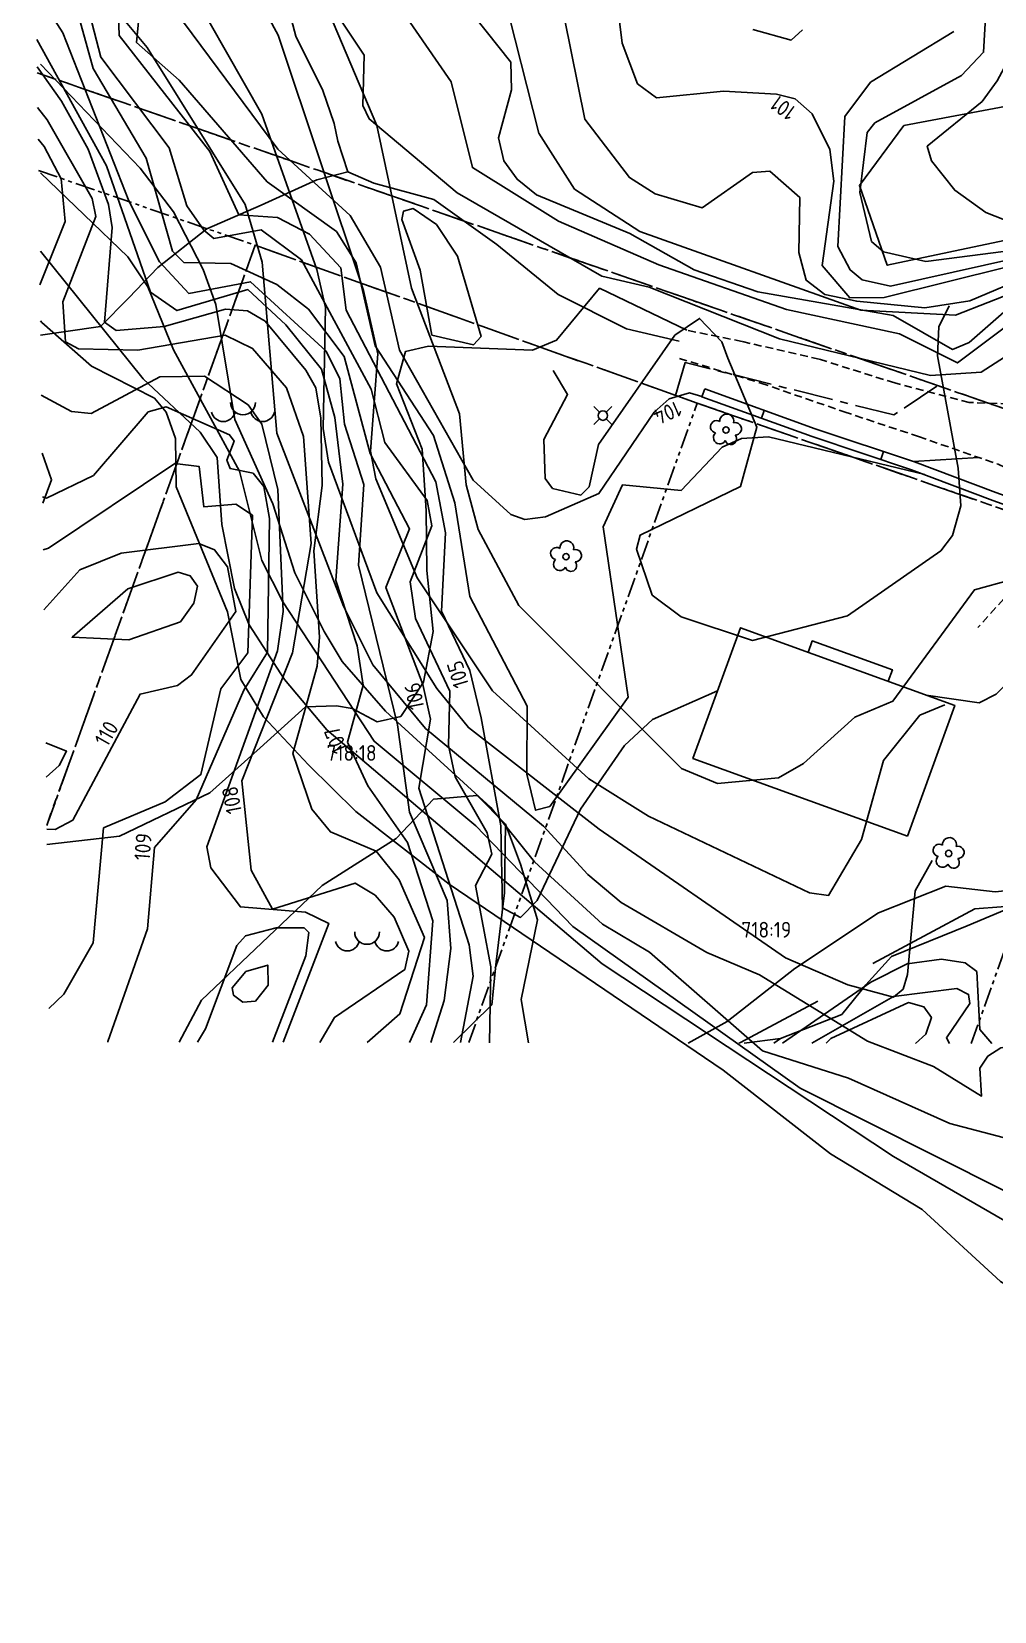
# Model space of a CAD drawing. Header units: metres. Extents: x 148035 to 148980, y 6395313 to 6395676.
# Drawn here: x 148038.4 to 148099.4, y 6395313.3 to 6395413.3 of the extents above; entities that cross this region are included whole.
import ezdxf
from ezdxf.enums import TextEntityAlignment as Align

# ---------------------------------------------------------------- set-up
doc = ezdxf.new("R2010")
doc.units = ezdxf.units.M
for name, pattern in [('CENTERX2', [4, 2.5, -0.5, 0.5, -0.5]), ('DASHED', [0.75, 0.5, -0.25]), ('PHANTOM', [2.5, 1.25, -0.25, 0.25, -0.25, 0.25, -0.25])]:
    doc.linetypes.add(name, pattern=pattern)
for name, color, linetype in [('M-BEF-BELYSNINGSSTOLPE', 4, 'Continuous'), ('M-BEF-MARKLINJE', 4, 'Continuous'), ('M-BEF-MUR', 4, 'Stödmur'), ('M-BEF-NIVÅKURVA-PRIMÄR-0.5M', 250, 'Continuous'), ('M-BEF-NIVÅKURVA-PRIMÄR-1.0M', 250, 'Continuous'), ('M-BEF-STIG', 4, 'Continuous'), ('M-BEF-TRÄD', 4, 'Continuous'), ('M-BEF-VÄGKANT', 13, 'DASHED'), ('M-FASTIGHETSBETECKNING', 3, 'Continuous'), ('M-GR-ANVÄNDNINGSGRÄNS', 4, 'CENTERX2'), ('M-GR-FASTIGHETSGRÄNS', 3, 'PHANTOM'), ('M-GR-TRAKTGRÄNS', 7, 'PHANTOM'), ('M-HUS-YTTER', 3, 'Continuous')]:
    doc.layers.add(name, color=color, linetype=linetype)
doc.styles.add('ISO', font='iso.shx', dxfattribs={"height": 2.5})
doc.linetypes.add('Stödmur', pattern='A,3,[104,sma.shx,S=1,R=0,X=0,Y=0],3', length=6)

# ---------------------------------------------------------------- blocks, each defined once
blk = doc.blocks.new('PRI_M_BERG')
for centre, radius, start, end in [((-1.25, 0.43), 0.765, 192.2902, 347.7098), ((0, 0.87), 0.784, 180, 0), ((1.25, 0.43), 0.765, 192.2902, 347.7098)]:
    blk.add_arc(centre, radius, start, end)
blk = doc.blocks.new('PRI_M_LÖVTRÄD')
blk.add_circle((0, 0), 0.2)
for centre, radius, start, end in [((0.047722, 0.56156), 0.443002, 345.022908, 184.096476), ((-0.601762, 0.206006), 0.384732, 57.341651, 261.23001), ((0.585988, 0.07036), 0.392534, 269.444378, 106.321877), ((-0.395828, -0.476108), 0.401424, 131.233971, 330.911027), ((0.306072, -0.564084), 0.367104, 196.976003, 41.224955)]:
    blk.add_arc(centre, radius, start, end)
blk = doc.blocks.new('PRI_L_BELYS')
for points in [[(-0.21, 0.21, 0), (-0.57, 0.57, 0)], [(0.21, 0.21, 0), (0.57, 0.57, 0)], [(-0.21, -0.21, 0), (-0.57, -0.57, 0)], [(0.21, -0.21, 0), (0.57, -0.57, 0)]]:
    blk.add_polyline3d(points)
blk.add_circle((0, 0), 0.3)

msp = doc.modelspace()

# ---------------------------------------------------------------- linework, layer by layer
at = {"layer": 'M-BEF-MARKLINJE', "lineweight": -3, "flags": 128}
for points in [[(148100.5, 6395408.67), (148093.67, 6395407.39), (148090.85, 6395403.59), (148092.62, 6395398.54), (148107.84, 6395401.75)], [(148039.38, 6395361.83), (148043.97, 6395362.36), (148049.7, 6395365.11), (148052.89, 6395367.97), (148055.77, 6395370.55), (148057.72, 6395370.62), (148058.72, 6395370.45), (148060.3, 6395369.62), (148061.8, 6395369.94), (148063.23, 6395372.13), (148063.85, 6395375.34), (148063.44, 6395379.2), (148063.4, 6395382.98), (148063.15, 6395386.89), (148061.53, 6395391.03), (148062.1, 6395393.08), (148063.56, 6395393.4), (148070.14, 6395393.16), (148071.67, 6395393.79), (148074.39, 6395397.08), (148079.91, 6395394.42)], [(148039.07, 6395386.64), (148039.67, 6395384.95), (148039.11, 6395383.47)], [(148047.76, 6395349.32), (148049.18, 6395351.98), (148056.82, 6395359.24), (148061.51, 6395362.22), (148063.86, 6395364.71), (148066.64, 6395364.95), (148068.43, 6395363.12), (148068.37, 6395358.77), (148067.83, 6395354.4), (148067.56, 6395351.68), (148065.14, 6395349.29)], [(148101.5, 6395349.23), (148101.72, 6395351.13), (148104.69, 6395353.95), (148107.93, 6395358.05), (148107.65, 6395359.17), (148105.05, 6395360.2), (148101.64, 6395358.36), (148097.68, 6395356.68), (148092.89, 6395354.74), (148091.25, 6395352.94), (148089.73, 6395351.07), (148085.85, 6395349.54), (148085.43, 6395349.25)], [(148083.55, 6395349.26), (148085.85, 6395349.54)]]:
    msp.add_lwpolyline(points, dxfattribs=at)
at = {"layer": 'M-BEF-MARKLINJE', "lineweight": -3}
msp.add_lwpolyline([(148068.43, 6395363.12), (148069.39, 6395360.6), (148070.45, 6395357.07), (148069.42, 6395352.02), (148069.89, 6395349.28)], dxfattribs=at)
at = {"layer": 'M-BEF-MUR', "linetype": 'Continuous', "lineweight": -3, "flags": 128}
msp.add_lwpolyline([(148081.05, 6395390.7), (148088.04, 6395388.18), (148094.34, 6395386.09), (148099.49, 6395384.14), (148102.74, 6395382.98), (148102.56, 6395382.47), (148099.3, 6395383.63), (148094.16, 6395385.58), (148087.87, 6395387.68), (148080.87, 6395390.19)], close=True, dxfattribs=at)
for points in [[(148084.82, 6395389.34), (148084.64, 6395388.84)], [(148092.38, 6395386.74), (148092.21, 6395386.23)]]:
    msp.add_lwpolyline(points, dxfattribs=at)
at = {"layer": 'M-BEF-NIVÅKURVA-PRIMÄR-0.5M', "lineweight": -3}
for points in [[(148067.41, 6395349.28), (148067.51, 6395354.1), (148066.53, 6395359.25), (148067.57, 6395361.22), (148067.27, 6395362.57), (148065.25, 6395366.13), (148064.82, 6395368.12), (148064.91, 6395371.56), (148062.73, 6395376.16), (148062.39, 6395378.48), (148063.76, 6395382.02), (148063.47, 6395383.64), (148060.79, 6395387.31), (148059.92, 6395390.68), (148055.51, 6395398.87), (148052.95, 6395400.77), (148049.95, 6395400.23), (148049.33, 6395400.76), (148048.25, 6395402.29), (148047.12, 6395405.97), (148042.79, 6395411.71), (148040.09, 6395422.14)], [(148135.45, 6395377.14), (148134.64, 6395380.7), (148133.8, 6395381.59), (148124.19, 6395387.63), (148122.11, 6395389.61), (148119.58, 6395393.43), (148114.34, 6395398.24), (148104.72, 6395400.83), (148100.53, 6395401.23), (148098.86, 6395401.88), (148096.89, 6395403.29), (148095.42, 6395405.14), (148095.15, 6395406.07), (148098.62, 6395408.91), (148099.58, 6395410.21), (148101.02, 6395412.88), (148102.64, 6395418.6)], [(148094.99, 6395385.27), (148085.09, 6395387.67), (148083.39, 6395387.56), (148082.15, 6395387.02), (148079.57, 6395384.27), (148075.85, 6395384.63), (148074.61, 6395381.97), (148076.21, 6395371.17), (148071.23, 6395364.24), (148070.34, 6395364.01), (148069.78, 6395366.29), (148069.81, 6395370.61), (148066.17, 6395377.56), (148065.23, 6395383.48), (148063.87, 6395387.76), (148060.17, 6395393.43), (148058.97, 6395398.69), (148057.73, 6395400.67), (148053.34, 6395403.82), (148047.75, 6395410.27), (148045.06, 6395412.65), (148045.52, 6395417.5)], [(148124.5, 6395380.91), (148122.03, 6395385.48), (148117.95, 6395390.48), (148109.3, 6395397.1), (148104.2, 6395398.3), (148101.85, 6395397.96), (148097.85, 6395396.29), (148095, 6395395.83), (148090.68, 6395396.25), (148088.67, 6395396.69), (148087.48, 6395397.58), (148087.02, 6395399.35), (148087.07, 6395402.83), (148085.18, 6395404.49), (148084.08, 6395404.42), (148080.89, 6395402.18), (148077.92, 6395403.05), (148076.28, 6395404.09), (148073.46, 6395407.79), (148071.72, 6395416.39)], [(148063.71, 6395349.29), (148064.55, 6395351.96), (148064.97, 6395355.25), (148064.73, 6395358.29), (148062.34, 6395363.88), (148061.59, 6395369.42), (148059.12, 6395379.54), (148059.46, 6395384.65), (148058.23, 6395388.47), (148057.94, 6395391.35), (148057.08, 6395393.09), (148052.27, 6395397.49), (148048.38, 6395396.75), (148046.52, 6395398.76), (148044.57, 6395402.61), (148040.38, 6395413.25), (148038.7, 6395415.92)], [(148119.57, 6395382.61), (148119.12, 6395386.27), (148118.49, 6395387.68), (148113.35, 6395391.71), (148111.95, 6395393.51), (148107.97, 6395396.41), (148105.72, 6395396.86), (148100.85, 6395396.31), (148097.8, 6395393.64), (148096.76, 6395393.2), (148093, 6395395.36), (148084.41, 6395396.86), (148080.39, 6395398.24), (148076.31, 6395400.55), (148070.39, 6395403), (148069.17, 6395403.98), (148068.32, 6395405.15), (148067.98, 6395406.6), (148068.81, 6395409.65), (148068.77, 6395411.4), (148065.65, 6395415.35)], [(148112.4, 6395385.23), (148111.53, 6395389.76), (148109.42, 6395392.79), (148107.61, 6395394.26), (148106.25, 6395394.93), (148104.55, 6395395.09), (148103.23, 6395394.75), (148098.56, 6395391.77), (148095.35, 6395391.56), (148085.79, 6395393.88), (148077.53, 6395397.14), (148074.54, 6395397.85), (148065.38, 6395403.13), (148059.79, 6395407.8), (148059.39, 6395408.66), (148059.47, 6395411.84), (148057.7, 6395414.51)], [(148087.25, 6395413.45), (148086.52, 6395412.8), (148084.1, 6395413.46)], [(148130.35, 6395378.91), (148130.06, 6395380.58), (148129.13, 6395381.56), (148125.63, 6395383.61), (148115.86, 6395393.86), (148112.46, 6395396.62), (148108.57, 6395398.22), (148102.75, 6395399.42), (148092.83, 6395397.22), (148091.03, 6395397.61), (148090.27, 6395398.24), (148089.48, 6395399.73), (148089.94, 6395407.96), (148091.55, 6395410.13), (148096.83, 6395413.34)], [(148059.67, 6395349.3), (148061.74, 6395351.11), (148063.29, 6395355.95), (148061.7, 6395359.6), (148060.24, 6395361.41), (148057.34, 6395362.65), (148056.17, 6395364.07), (148054.95, 6395367.61), (148056.5, 6395373.13), (148056.64, 6395374.97), (148056.29, 6395380.44), (148056.81, 6395384.59), (148056.74, 6395388.85), (148056.41, 6395390.76), (148055.78, 6395391.89), (148053.2, 6395395), (148052.08, 6395395.64), (148050.7, 6395395.75), (148046.81, 6395394.66), (148043.76, 6395394.41), (148043.02, 6395394.93), (148043.51, 6395400.93), (148043.28, 6395402.38), (148041.99, 6395405.88), (148040.3, 6395408.93), (148038.76, 6395411.11)], [(148038.93, 6395397.3), (148040.53, 6395401.3), (148040.29, 6395404), (148039.21, 6395406.05), (148038.82, 6395406.52)], [(148054.35, 6395349.31), (148057.23, 6395356.84), (148055.77, 6395357.56), (148051.64, 6395357.88), (148049.77, 6395360.36), (148049.5, 6395361.7), (148053.98, 6395374.1), (148054.34, 6395376.6), (148054.01, 6395384.33), (148052.99, 6395388.46), (148052.12, 6395389.7), (148049.36, 6395391.51), (148046.54, 6395391.46), (148042.18, 6395389.15), (148040.93, 6395389.27), (148039.02, 6395390.3)], [(148040.46, 6395352.35), (148042.31, 6395355.6), (148042.97, 6395362.89), (148046.88, 6395364.54), (148049.14, 6395366.27), (148050.4, 6395371.71), (148052.1, 6395373.99), (148052.41, 6395382.7), (148051.35, 6395383.39), (148049.33, 6395383.23), (148049.02, 6395385.79), (148047.48, 6395385.98), (148039.48, 6395380.62), (148039.15, 6395380.5)], [(148105.1, 6395351.92), (148105.27, 6395353.56), (148107, 6395357.51), (148106.77, 6395358.58), (148105.34, 6395359.45), (148099.46, 6395358.85), (148096.32, 6395359.19), (148092.07, 6395357.51), (148086.77, 6395353.98)], [(148086.77, 6395353.98), (148082.48, 6395350.62), (148080.01, 6395349.26)], [(148099.25, 6395349.23), (148098.49, 6395350.12), (148098.29, 6395353.79), (148097.56, 6395354.35), (148096.06, 6395354.58), (148093.88, 6395354.28), (148091.58, 6395353.11), (148085.99, 6395349.25)], [(148039.51, 6395351.46), (148040.46, 6395352.35)], [(148094.4, 6395349.24), (148095.06, 6395349.83), (148095.41, 6395350.87), (148094.94, 6395351.56), (148093.96, 6395351.82), (148089.05, 6395349.54), (148088.74, 6395349.25)]]:
    msp.add_lwpolyline(points, dxfattribs=at)
for points in [[(148044.5, 6395378.04), (148040.97, 6395374.97), (148044.57, 6395374.81), (148047.84, 6395375.94), (148048.68, 6395377.13), (148048.92, 6395378.21), (148048.46, 6395378.86), (148047.7, 6395379.1)], [(148051.99, 6395353.8), (148051.11, 6395352.75), (148051.21, 6395352.29), (148051.79, 6395351.85), (148052.59, 6395351.91), (148053.4, 6395352.93), (148053.37, 6395354.2)]]:
    msp.add_lwpolyline(points, close=True, dxfattribs=at)
at = {"layer": 'M-BEF-NIVÅKURVA-PRIMÄR-1.0M', "lineweight": -3}
for points in [[(148080.88, 6395390.23), (148080.08, 6395390.46), (148078.81, 6395390.08), (148077.84, 6395389.22), (148074.35, 6395384.08), (148070.96, 6395382.59), (148069.66, 6395382.43), (148068.76, 6395382.75), (148066.38, 6395384.93), (148061.71, 6395393.16), (148060.52, 6395398.42), (148058.59, 6395401.68), (148054.01, 6395405.89), (148046.94, 6395415.44), (148046.19, 6395417.96), (148045.05, 6395425.45), (148044.38, 6395427.86), (148043.6, 6395429.19), (148041.1, 6395432.52), (148039.83, 6395433.54), (148038.47, 6395434)], [(148065.58, 6395349.29), (148066.39, 6395353.5), (148066.14, 6395355.49), (148062.94, 6395365.4), (148063.69, 6395369.77), (148063.2, 6395371.98), (148060.84, 6395378.11), (148062.35, 6395381.84), (148059.85, 6395386.61), (148058.21, 6395392.76), (148055.95, 6395395.75), (148053.94, 6395397.32), (148051.03, 6395398.64), (148048.06, 6395398.71), (148047.34, 6395399.42), (148045.66, 6395405.32), (148042.31, 6395410.99), (148041.07, 6395415.51), (148038.65, 6395419.74)], [(148096.26, 6395370.68), (148094.69, 6395370.03), (148092.38, 6395367.16), (148090.99, 6395362.16), (148088.9, 6395358.61), (148087.7, 6395358.78), (148077.49, 6395363.64), (148073.72, 6395365.99), (148067.61, 6395371.57), (148062.83, 6395378.74), (148060.21, 6395385), (148059.87, 6395386.76), (148060.34, 6395392.93), (148059.44, 6395396.93), (148054.02, 6395413.12), (148051.13, 6395418.45)], [(148095.46, 6395360.83), (148094.39, 6395358.9), (148093.91, 6395353.61), (148093.63, 6395352.68), (148093.02, 6395352.16), (148090.11, 6395352.95), (148086.17, 6395354.66), (148074.37, 6395362.82), (148066.08, 6395369.25), (148064.08, 6395371.72), (148060.28, 6395377.78), (148057.22, 6395386.06), (148056.88, 6395388.19), (148057.02, 6395395.86), (148056.47, 6395398.26), (148053, 6395408.11), (148047.48, 6395417.79)], [(148132.55, 6395378.15), (148132.27, 6395380.88), (148129.79, 6395382.93), (148124.34, 6395386.44), (148118.31, 6395392.88), (148112.85, 6395397.68), (148104.07, 6395399.94), (148095.07, 6395398.77), (148092.38, 6395399.38), (148091.61, 6395400.05), (148090.89, 6395403.14), (148091.34, 6395406.95), (148091.82, 6395407.55), (148097.33, 6395410.56), (148098.72, 6395412.03), (148099.02, 6395417.14)], [(148102.31, 6395349.35), (148099.81, 6395348.95), (148098.99, 6395348.44), (148098.48, 6395347.66), (148098.59, 6395345.9), (148095.54, 6395347.77), (148091.36, 6395349.39), (148084.52, 6395353.58), (148081.19, 6395354.99), (148075.76, 6395358.17), (148073.65, 6395359.93), (148070.83, 6395363.01), (148063.37, 6395369.19), (148060.02, 6395373.22), (148058.17, 6395376.94), (148053.95, 6395387.89), (148053.01, 6395398.73), (148051.93, 6395402.38), (148045.74, 6395412.32), (148042.36, 6395416.41)], [(148127.31, 6395379.95), (148126.35, 6395382.12), (148119.5, 6395390.01), (148112.69, 6395395.69), (148107.8, 6395398), (148103.38, 6395398.77), (148100.31, 6395398.45), (148092.42, 6395396.5), (148090.24, 6395396.47), (148088.49, 6395398.51), (148089.23, 6395403.87), (148088.98, 6395405.86), (148087.87, 6395408.13), (148086.79, 6395409.07), (148085.6, 6395409.37), (148082.24, 6395409.56), (148078, 6395409.15), (148076.79, 6395410.03), (148075.83, 6395412.61), (148075.29, 6395416.89)], [(148100.44, 6395378.6), (148098.14, 6395377.97), (148092.98, 6395370.92), (148090.56, 6395369.9), (148087.32, 6395366.98), (148085.72, 6395366.07), (148081.86, 6395365.71), (148079.58, 6395366.65), (148069.27, 6395376.99), (148066.7, 6395381.8), (148065.93, 6395384.63), (148065.51, 6395389.13), (148062.48, 6395397.08), (148060.29, 6395407.39), (148056.7, 6395415.88)], [(148122.29, 6395381.67), (148120.38, 6395385.91), (148119.01, 6395387.69), (148109.75, 6395396.29), (148107.73, 6395397.46), (148105.3, 6395397.55), (148101.04, 6395396.98), (148096.94, 6395395.38), (148090.94, 6395395.68), (148076.95, 6395400.68), (148072.8, 6395403.36), (148070.55, 6395406.91), (148068.28, 6395415.84)], [(148081.86, 6395371.57), (148077.75, 6395369.76), (148075.98, 6395368.12), (148073.18, 6395364.08), (148070.43, 6395358.29), (148069.39, 6395357.22), (148068.25, 6395357.82), (148068.14, 6395363.03), (148066.9, 6395369.86), (148066.18, 6395372.86), (148064.38, 6395376.63), (148064.62, 6395381.59), (148064.02, 6395384.81), (148058.34, 6395395.68), (148057.99, 6395398.38), (148056.02, 6395400.51), (148053.98, 6395401.57), (148051.53, 6395401.73), (148049.69, 6395405.74), (148043.96, 6395413.1), (148043.91, 6395414.41)], [(148116, 6395383.82), (148116.81, 6395385.98), (148116.58, 6395388.34), (148113.26, 6395389.92), (148110.92, 6395393.83), (148107.33, 6395395.86), (148103.61, 6395396.35), (148102.06, 6395396.1), (148097.06, 6395392.35), (148093.39, 6395394.18), (148086.24, 6395395.73), (148078.14, 6395398.56), (148071.78, 6395401.33), (148066.34, 6395404.72), (148065, 6395410.16), (148061.98, 6395414.53)], [(148062.34, 6395349.29), (148063.42, 6395351.69), (148063.82, 6395357.01), (148062.22, 6395361.96), (148059.71, 6395365.56), (148058.43, 6395368.32), (148059.41, 6395371.94), (148059.03, 6395374.43), (148057.69, 6395378.57), (148058.13, 6395384.67), (148057.62, 6395388.88), (148056.77, 6395391.96), (148054.52, 6395394.77), (148052.11, 6395396.99), (148047.62, 6395395.66), (148045.94, 6395396.84), (148043.15, 6395404.84), (148038.74, 6395412.84)], [(148108.15, 6395340.18), (148105.24, 6395342.59), (148100.84, 6395343.05), (148096.58, 6395344.17), (148090.17, 6395347.04), (148084.72, 6395348.76), (148077.55, 6395355.02), (148074.58, 6395356.8), (148070.26, 6395360.75), (148067.5, 6395364.18), (148060.82, 6395370.28), (148058.09, 6395373.43), (148056.95, 6395375.33), (148055.08, 6395379.06), (148053.69, 6395383.43), (148051.28, 6395388.76), (148050.09, 6395396.05), (148049.28, 6395398.27), (148047.39, 6395401.91), (148045.28, 6395404.68), (148038.97, 6395411.27)], [(148056.66, 6395349.3), (148057.6, 6395350.89), (148062.05, 6395353.91), (148062.3, 6395355.08), (148061.38, 6395357.24), (148060.17, 6395358.63), (148058.9, 6395359.39), (148053.68, 6395357.75), (148052.32, 6395360.22), (148051.73, 6395365.87), (148054.94, 6395373.98), (148056.12, 6395380.91), (148055.63, 6395387.69), (148054.55, 6395390.76), (148052.41, 6395393.26), (148050.68, 6395394.1), (148045.13, 6395393.15), (148041.37, 6395393.25), (148040.55, 6395393.68), (148040.38, 6395396.22), (148042.48, 6395401.62), (148042.25, 6395402.76), (148039.39, 6395407.74), (148038.79, 6395408.53)], [(148113.48, 6395330.08), (148112.18, 6395331.09), (148109.5, 6395334.98), (148107.36, 6395336.95), (148104.05, 6395338.72), (148100.01, 6395339.93), (148087.09, 6395346.41), (148072.7, 6395356.64), (148066.56, 6395363.02), (148060.11, 6395368.38), (148054.33, 6395377.21), (148052.99, 6395379.84), (148051.58, 6395385.48), (148047.4, 6395393.18), (148045.78, 6395397.17), (148044.51, 6395399.07), (148038.97, 6395404.4)], [(148116.91, 6395321.24), (148112.59, 6395325.93), (148108.6, 6395332.35), (148106.58, 6395334.23), (148093.01, 6395342.07), (148074.56, 6395354.28), (148057.12, 6395369.1), (148054.44, 6395372.29), (148052.19, 6395375.76), (148051.27, 6395378.05), (148050.46, 6395382.12), (148050.16, 6395386.36), (148049.09, 6395387.96), (148045.48, 6395391.34), (148038.97, 6395399.43)], [(148118.97, 6395313.26), (148116.54, 6395315.96), (148113.18, 6395322.16), (148105.82, 6395330.48), (148099.79, 6395334.15), (148094.82, 6395338.72), (148089.03, 6395342.25), (148082.23, 6395347.55), (148064.86, 6395359.32), (148058.94, 6395363.93), (148055.95, 6395366.89), (148053.11, 6395369.92), (148051.66, 6395372.29), (148050.81, 6395376.57), (148047.56, 6395384.5), (148047.53, 6395387.55), (148046.93, 6395389.23), (148046.2, 6395390.11), (148042.21, 6395392.14), (148039.06, 6395394.91), (148038.97, 6395395.01)], [(148096.53, 6395395.97), (148095.88, 6395394.63), (148095.8, 6395392.79), (148097.11, 6395385.67), (148097.28, 6395383.3), (148096.76, 6395381.42), (148096.02, 6395380.45), (148090.09, 6395376.32), (148084.07, 6395374.77), (148079.56, 6395376.26), (148077.73, 6395377.64), (148076.74, 6395380.55), (148076.96, 6395381.44), (148083.31, 6395384.51), (148084.35, 6395388.27), (148082.51, 6395392.65), (148082.13, 6395393.69), (148080.73, 6395395.17), (148079.15, 6395394.1), (148074.32, 6395387.17), (148073.73, 6395384.5), (148073.2, 6395383.98), (148071.41, 6395384.39), (148070.95, 6395385.02), (148070.87, 6395387.49), (148072.36, 6395390.34), (148071.45, 6395391.86)], [(148043.23, 6395349.32), (148043.23, 6395349.35), (148045.75, 6395356.49), (148046.19, 6395361.65), (148048.84, 6395364.66), (148051.85, 6395371.62), (148053.36, 6395374.02), (148053.47, 6395382.5), (148053.12, 6395384.52), (148052.44, 6395385.36), (148050.98, 6395385.65), (148050.78, 6395386.18), (148051.24, 6395387.4), (148050.95, 6395387.79), (148046.94, 6395389.56), (148045.8, 6395389.24), (148042.33, 6395385.22), (148039.36, 6395383.77), (148039.1, 6395383.86)], [(148098.4, 6395386.36), (148094.29, 6395386.1)], [(148039.37, 6395362.82), (148039.9, 6395362.79), (148041.02, 6395363.39), (148045.28, 6395371.37), (148047.65, 6395371.91), (148048.54, 6395372.58), (148051.34, 6395376.59), (148050.83, 6395379.42), (148050, 6395380.5), (148049.01, 6395380.91), (148044.09, 6395380.3), (148041.47, 6395379.23)], [(148041.47, 6395379.23), (148039.19, 6395376.71)], [(148107.72, 6395355.63), (148106.49, 6395360.1), (148105.61, 6395360.66), (148104.35, 6395360.78), (148101.6, 6395359.51), (148100.37, 6395361.68), (148100.48, 6395364.48), (148100.08, 6395366.18), (148101.06, 6395367.7), (148103.99, 6395369.88), (148104.57, 6395371.01), (148103.99, 6395373.47), (148102.97, 6395374.2), (148102.27, 6395374.06), (148099.51, 6395371.36), (148098.43, 6395370.81), (148095.09, 6395371.3)], [(148039.3, 6395368.28), (148040.62, 6395367.75), (148040.15, 6395366.85), (148039.33, 6395366.11)], [(148101.86, 6395349.23), (148101.2, 6395350.32), (148100.91, 6395351.72), (148101.19, 6395354.63), (148105.04, 6395355.7), (148105.17, 6395357.03), (148104.58, 6395357.5), (148101.5, 6395358.01), (148098.16, 6395357.77), (148091.7, 6395354.3)], [(148053.68, 6395349.31), (148055.79, 6395354.79), (148055.98, 6395356.26), (148055.67, 6395356.57), (148053.91, 6395356.57), (148051.95, 6395356.06), (148051.42, 6395355.45), (148049.43, 6395350.17), (148048.92, 6395349.31)], [(148096.55, 6395349.24), (148096.37, 6395349.6), (148097.84, 6395351.77), (148097.77, 6395352.34), (148097.03, 6395352.72), (148093.02, 6395352.22), (148087.84, 6395349.25)], [(148088.21, 6395351.92), (148083.32, 6395349.29), (148083.22, 6395349.26)]]:
    msp.add_lwpolyline(points, dxfattribs=at)
msp.add_lwpolyline([(148065.4, 6395399.12), (148064.05, 6395401.11), (148062.59, 6395402.12), (148061.98, 6395401.97), (148061.87, 6395401.44), (148063.02, 6395398.22), (148063.77, 6395394.11), (148066.41, 6395393.5), (148066.89, 6395394.03)], close=True, dxfattribs=at)
at = {"layer": 'M-BEF-STIG', "lineweight": -3}
for points in [[(148038.41, 6395438.84), (148039.44, 6395438.69), (148040.94, 6395437.97), (148043.32, 6395436.16), (148045.53, 6395435.18), (148048.47, 6395432.82), (148049.57, 6395430.51), (148049.72, 6395428.09), (148050.33, 6395425.66), (148050.22, 6395422.9), (148050.94, 6395421.05), (148053.53, 6395418.79), (148054.12, 6395416.97), (148055.15, 6395413.05), (148056.86, 6395409.6), (148057.57, 6395407.51), (148057.81, 6395406.4), (148058.45, 6395404.46), (148060.1, 6395403.73), (148063.9, 6395402.71), (148067.89, 6395399.84), (148071.76, 6395396.68), (148076.09, 6395394.5), (148079.44, 6395393.73)], [(148058.45, 6395404.46), (148056.48, 6395403.95), (148052.96, 6395402.34), (148049.5, 6395400.85), (148046.4, 6395398.4), (148044.56, 6395396.47), (148042.77, 6395394.66), (148040.57, 6395394.33), (148038.97, 6395394.11)]]:
    msp.add_lwpolyline(points, dxfattribs=at)
at = {"layer": 'M-BEF-VÄGKANT', "lineweight": -3}
for points in [[(148100.32, 6395389.76), (148097.81, 6395389.84), (148093.09, 6395391.08), (148088.31, 6395392.58), (148083.43, 6395393.7), (148079.91, 6395394.42)], [(148079.45, 6395392.63), (148084.61, 6395391.07), (148089.88, 6395389.25), (148094.6, 6395387.68), (148099.64, 6395385.93), (148103.64, 6395384.16)], [(148103.64, 6395384.16), (148102.74, 6395382.98), (148101.62, 6395380.42), (148100.01, 6395377.4), (148098.35, 6395375.58)]]:
    msp.add_lwpolyline(points, dxfattribs=at)
at = {"layer": 'M-GR-ANVÄNDNINGSGRÄNS', "lineweight": -3, "flags": 128}
for points in [[(148183.55, 6395360.44), (148038.76, 6395410.73)], [(148080.58, 6395389.8), (148052.57, 6395399.8), (148039.37, 6395363.05)], [(148079.81, 6395392.37), (148079.21, 6395390.29)], [(148093.03, 6395389.05), (148079.81, 6395392.37)], [(148095.76, 6395390.88), (148093.03, 6395389.05)], [(148080.58, 6395389.8), (148108.92, 6395379.95)]]:
    msp.add_lwpolyline(points, dxfattribs=at)
at = {"layer": 'M-GR-FASTIGHETSGRÄNS', "lineweight": -3}
for points in [[(148183.55, 6395360.44), (148038.76, 6395410.73)], [(148038.84, 6395404.54), (148052.57, 6395399.8)], [(148052.57, 6395399.8), (148039.37, 6395363.05)], [(148080.58, 6395389.8), (148052.57, 6395399.8)], [(148066.1, 6395349.29), (148080.58, 6395389.8)], [(148080.58, 6395389.8), (148108.92, 6395379.95)], [(148097.94, 6395349.23), (148108.92, 6395379.95)]]:
    msp.add_lwpolyline(points, dxfattribs=at)
at = {"layer": 'M-GR-TRAKTGRÄNS'}
msp.add_lwpolyline([(148183.55, 6395360.44), (148038.76, 6395410.73)], dxfattribs=at)
at = {"layer": 'M-HUS-YTTER', "lineweight": -3}
msp.add_lwpolyline([(148093.89, 6395362.37), (148080.31, 6395367.29), (148083.31, 6395375.57), (148096.89, 6395370.65)], close=True, dxfattribs=at)
msp.add_lwpolyline([(148087.6, 6395374.01), (148087.87, 6395374.74), (148092.94, 6395372.91), (148092.68, 6395372.18)], dxfattribs=at)

# ---------------------------------------------------------------- block references
at = {"layer": 'M-BEF-BELYSNINGSSTOLPE', "lineweight": -3}
msp.add_blockref('PRI_L_BELYS', (148074.6, 6395389.01), dxfattribs=at)
at = {"layer": 'M-BEF-MARKLINJE', "lineweight": -3}
for p in [(148051.8, 6395388.97), (148059.66, 6395355.43)]:
    msp.add_blockref('PRI_M_BERG', p, dxfattribs=at)
at = {"layer": 'M-BEF-TRÄD', "lineweight": -3}
for p in [(148082.4, 6395388.1), (148072.27, 6395380.07), (148096.51, 6395361.27)]:
    msp.add_blockref('PRI_M_LÖVTRÄD', p, dxfattribs=at)

# ---------------------------------------------------------------- texts
at = {"layer": 'M-BEF-NIVÅKURVA-PRIMÄR-1.0M', "lineweight": -3, "style": 'ISO'}
for s, rotation, p in [('101       ', 144.2576, (148086.94, 6395408.46)), ('104       ', 203.3397, (148079.29, 6395389.99)), ('105       ', 106.3861, (148066.14, 6395371.93)), ('106       ', 101.1244, (148063.31, 6395370.49)), ('110       ', 60.1207, (148043.21, 6395367.96)), ('107       ', 112.5815, (148058.47, 6395367.85)), ('108       ', 100.8927, (148051.75, 6395363.89)), ('109       ', 85.6675, (148045.9, 6395360.8))]:
    msp.add_text(s, height=1, rotation=rotation, dxfattribs=at).set_placement(p)
at = {"layer": 'M-FASTIGHETSBETECKNING', "lineweight": -3, "style": 'ISO'}
for s, p in [('718:18', (148058.68, 6395367.14)), ('718:19', (148084.96, 6395355.94))]:
    msp.add_text(s, height=1, dxfattribs=at).set_placement(p, align=Align.CENTER)

doc.saveas('drawing.dxf')
